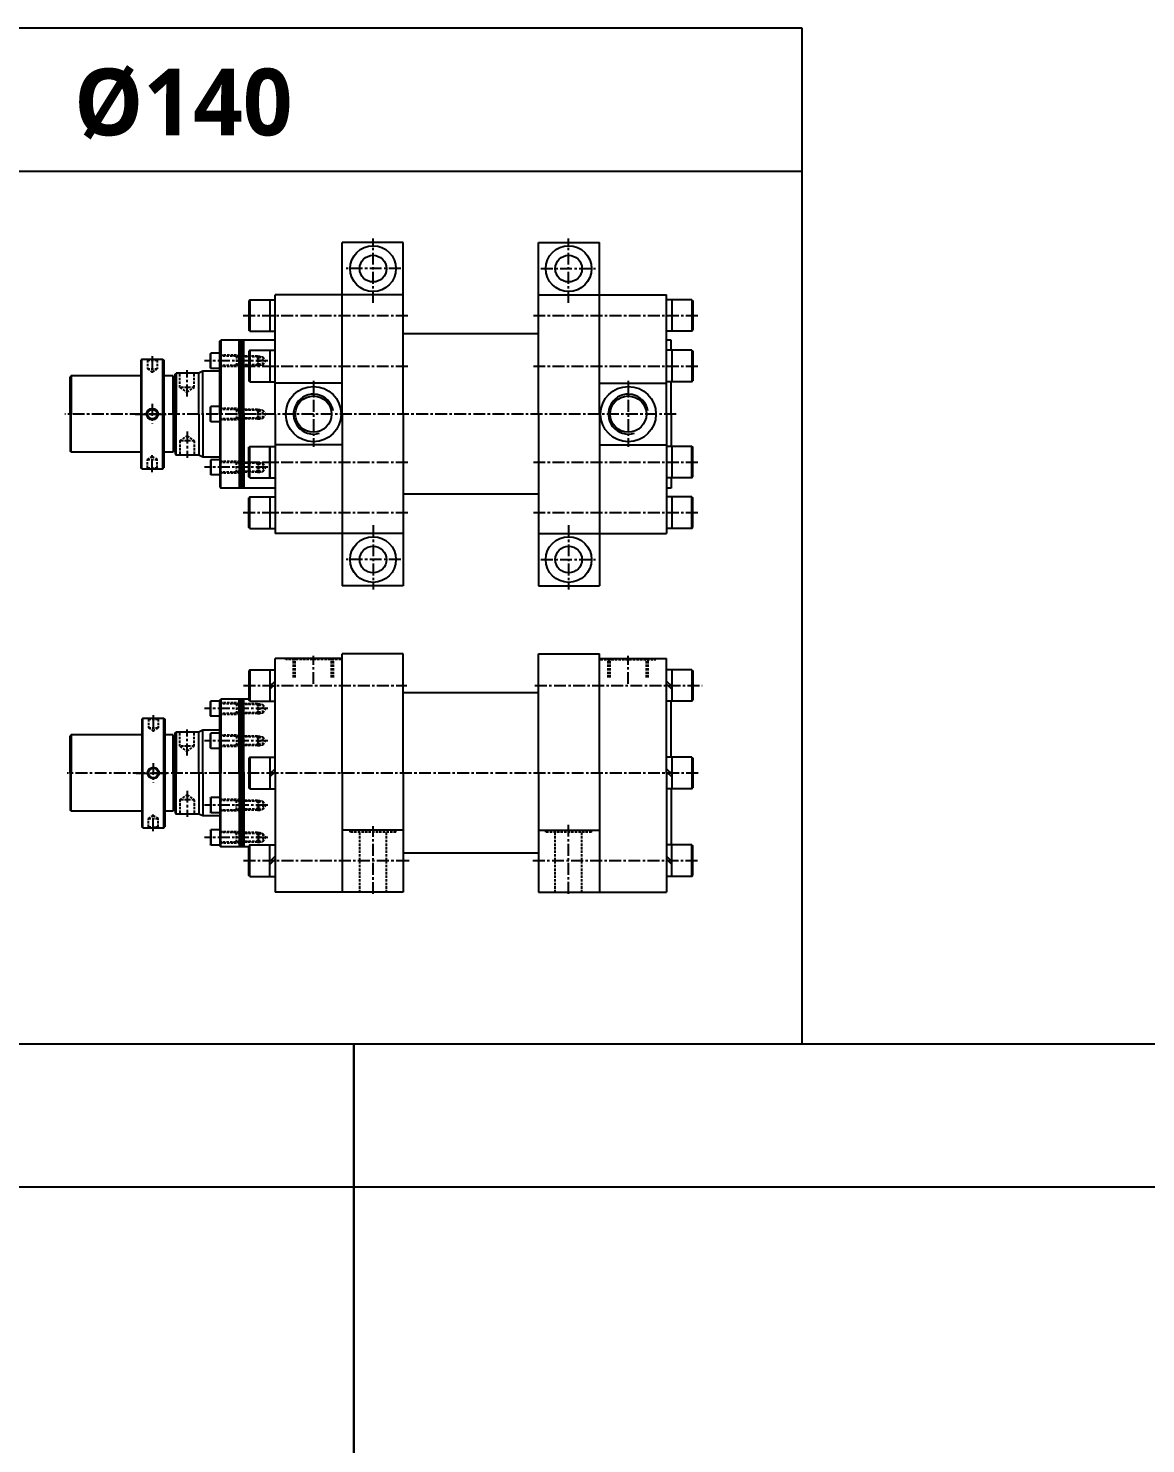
# Model space of a CAD drawing. Extents: x 0 to 8675, y 0 to 2968.
# Drawn here: x 6150 to 7321, y 1484 to 2968 of the extents above; entities that cross this region are included whole.
import ezdxf

# ---------------------------------------------------------------- set-up
doc = ezdxf.new("R2010")
doc.units = 0
doc.header["$LTSCALE"] = 5
doc.header["$MEASUREMENT"] = 0
doc.header["$PDMODE"] = 34
doc.linetypes.add('CENTERX2', pattern=[4, 2.5, -0.5, 0.5, -0.5])
doc.linetypes.add('HIDDENX2', pattern=[0.75, 0.5, -0.25])
doc.layers.get('0').update_dxf_attribs({"linetype": 'CONTINUOUS'})
doc.layers.get('Defpoints').update_dxf_attribs({"linetype": 'CONTINUOUS'})
for name, color, linetype in [('CEN', 1, 'CENTERX2'), ('HID', 2, 'HIDDENX2'), ('ML', 3, 'CONTINUOUS'), ('테두리', 7, 'CONTINUOUS')]:
    doc.layers.add(name, color=color, linetype=linetype)
doc.styles.add('문자', font='romans.shx')

msp = doc.modelspace()

# ---------------------------------------------------------------- linework, layer by layer
for p, q in [((6960.8, 2967.8), (0, 2967.8)), ((6960.8, 1902.7), (6960.8, 2967.8)), ((6960.8, 2817.8), (0, 2817.8)), ((8674.5, 1902.7), (0, 1902.7)), ((6490.6, 931.7), (6490.6, 1902.7)), ((6490.6, 1902.7), (6490.6, 0)), ((8674.5, 1752.7), (0, 1752.7))]:
    msp.add_line(p, q)
at = {"layer": 'CEN'}
for p, q in [((6510.9, 2680), (6510.9, 2747.4)), ((6715.9, 2680), (6715.9, 2747.4)), ((6539.9, 2715.8), (6482.8, 2715.8)), ((6686.9, 2715.8), (6744, 2715.8)), ((6374.7, 2666.7), (6548.7, 2666.7)), ((6678.9, 2666.7), (6852.8, 2666.7)), ((6279.5, 2624.1), (6279.5, 2604.5)), ((6400.6, 2619.2), (6334.1, 2619.2)), ((6374.7, 2613.7), (6548.3, 2613.7)), ((6678.9, 2613.7), (6852.4, 2613.7)), ((6315.9, 2581.8), (6315.9, 2609.2)), ((6448.4, 2598.1), (6448.4, 2529.1)), ((6778.4, 2598.1), (6778.4, 2529.1)), ((6279.5, 2573.9), (6279.5, 2553.6)), ((6828.5, 2563.3), (6187.8, 2563.3)), ((6261.4, 2563.3), (6296.6, 2563.3)), ((6261.4, 2563.3), (6296.6, 2563.3)), ((6315.9, 2544.9), (6315.9, 2517.5)), ((6279.5, 2502.6), (6279.5, 2522.2)), ((6374.7, 2513), (6548.3, 2513)), ((6678.9, 2513), (6852.4, 2513)), ((6400.6, 2507.5), (6334.1, 2507.5)), ((6374.7, 2460), (6548.7, 2460)), ((6678.9, 2460), (6852.8, 2460)), ((6510.9, 2446.7), (6510.9, 2386)), ((6510.9, 2446.7), (6510.9, 2379.3)), ((6715.9, 2446.7), (6715.9, 2379.3)), ((6715.9, 2446.7), (6715.9, 2386)), ((6539.9, 2410.8), (6482.8, 2410.8)), ((6686.9, 2410.8), (6744, 2410.8)), ((6448.4, 2280.4), (6448.4, 2309.9)), ((6778.4, 2280.4), (6778.4, 2309.9)), ((6375, 2278.8), (6546.4, 2278.8)), ((6680.6, 2278.8), (6855.9, 2278.8)), ((6280.5, 2247.7), (6280.5, 2228.1)), ((6400.6, 2254.5), (6334.1, 2254.5)), ((6315.9, 2205.4), (6315.9, 2232.8)), ((6400.6, 2220.7), (6334.1, 2220.7)), ((6280.5, 2197.5), (6280.5, 2177.2)), ((6851.6, 2187), (6190.1, 2187)), ((6851.6, 2187), (6190.1, 2187)), ((6262.4, 2187), (6297.6, 2187)), ((6262.4, 2187), (6297.6, 2187)), ((6315.9, 2168.5), (6315.9, 2141.1)), ((6400.6, 2153.2), (6334.1, 2153.2)), ((6280.5, 2126.2), (6280.5, 2145.8)), ((6510.9, 2060.2), (6510.9, 2131.2)), ((6715.9, 2060.3), (6715.9, 2133)), ((6400.6, 2119.5), (6334.1, 2119.5)), ((6375, 2095.2), (6546.4, 2095.2)), ((6546.4, 2095.2), (6548.7, 2095.2)), ((6678.5, 2095.2), (6853.5, 2095.2))]:
    msp.add_line(p, q, dxfattribs=at)
at = {"layer": 'Defpoints', "color": 0, "linetype": 'ByBlock'}
for p in [(6351.4, 2264.5), (6303.4, 2145), (6351.4, 2109.5)]:
    msp.add_point(p, dxfattribs=at)
at = {"layer": 'HID'}
for p, q in [((6274.5, 2619.8), (6273.5, 2620.8)), ((6274.5, 2619.8), (6284.5, 2619.8)), ((6274.5, 2619.8), (6274.5, 2610.8)), ((6284.5, 2619.8), (6285.5, 2620.8)), ((6284.5, 2619.8), (6284.5, 2610.8)), ((6375.4, 2625.2), (6351.4, 2625.2)), ((6389.7, 2624.2), (6351.4, 2624.2)), ((6389.7, 2614.2), (6351.4, 2614.2)), ((6375.4, 2613.2), (6351.4, 2613.2)), ((6367.9, 2623.4), (6366.5, 2624.2)), ((6367.9, 2614.9), (6366.5, 2614.2)), ((6367.9, 2624.2), (6367.9, 2614.2)), ((6390.4, 2623.4), (6367.9, 2623.4)), ((6390.4, 2614.9), (6367.9, 2614.9)), ((6389.7, 2624.2), (6389.7, 2614.2)), ((6390.4, 2623.4), (6389.7, 2624.2)), ((6389.7, 2624.2), (6391.9, 2624.2)), ((6390.4, 2614.9), (6389.7, 2614.2)), ((6389.7, 2614.2), (6391.9, 2614.2)), ((6390.4, 2614.9), (6390.4, 2623.4)), ((6390.4, 2623.4), (6395.4, 2623.4)), ((6390.4, 2614.9), (6395.4, 2614.9)), ((6391.9, 2624.2), (6391.9, 2614.2)), ((6391.9, 2624.2), (6393.7, 2623.4)), ((6391.9, 2614.2), (6393.7, 2614.9)), ((6395.4, 2614.9), (6395.4, 2623.4)), ((6395.4, 2623.4), (6398.4, 2619.2)), ((6395.4, 2614.9), (6398.4, 2619.2)), ((6274.5, 2610.8), (6279.5, 2607.7)), ((6274.5, 2610.8), (6284.5, 2610.8)), ((6279.5, 2607.7), (6284.5, 2610.8)), ((6308.4, 2591.3), (6308.4, 2606.3)), ((6323.4, 2591.3), (6323.4, 2606.3)), ((6308.4, 2591.3), (6315.9, 2586.2)), ((6323.4, 2591.3), (6308.4, 2591.3)), ((6315.9, 2586.2), (6323.4, 2591.3)), ((6375.4, 2569.3), (6351.4, 2569.3)), ((6389.7, 2568.3), (6351.4, 2568.3)), ((6367.9, 2567.6), (6366.5, 2568.3)), ((6367.9, 2568.3), (6367.9, 2558.3)), ((6390.4, 2567.6), (6367.9, 2567.6)), ((6389.7, 2568.3), (6389.7, 2558.3)), ((6390.4, 2567.6), (6389.7, 2568.3)), ((6389.7, 2568.3), (6391.9, 2568.3)), ((6390.4, 2559.1), (6390.4, 2567.6)), ((6390.4, 2567.6), (6395.4, 2567.6)), ((6391.9, 2568.3), (6391.9, 2558.3)), ((6391.9, 2568.3), (6393.7, 2567.6)), ((6395.4, 2567.6), (6398.4, 2563.3)), ((6395.4, 2559.1), (6395.4, 2567.6)), ((6389.7, 2558.3), (6351.4, 2558.3)), ((6375.4, 2557.3), (6351.4, 2557.3)), ((6367.9, 2559.1), (6366.5, 2558.3)), ((6390.4, 2559.1), (6367.9, 2559.1)), ((6390.4, 2559.1), (6389.7, 2558.3)), ((6389.7, 2558.3), (6391.9, 2558.3)), ((6390.4, 2559.1), (6395.4, 2559.1)), ((6391.9, 2558.3), (6393.7, 2559.1)), ((6395.4, 2559.1), (6398.4, 2563.3)), ((6308.4, 2535.3), (6315.9, 2540.5)), ((6315.9, 2540.5), (6323.4, 2535.3)), ((6323.4, 2535.3), (6308.4, 2535.3)), ((6308.4, 2535.3), (6308.4, 2520.3)), ((6323.4, 2535.3), (6323.4, 2520.3)), ((6274.5, 2515.8), (6279.5, 2519)), ((6274.5, 2506.8), (6274.5, 2515.8)), ((6274.5, 2515.8), (6284.5, 2515.8)), ((6279.5, 2519), (6284.5, 2515.8)), ((6284.5, 2506.8), (6284.5, 2515.8)), ((6375.4, 2513.5), (6351.4, 2513.5)), ((6389.7, 2512.5), (6351.4, 2512.5)), ((6367.9, 2511.8), (6366.5, 2512.5)), ((6367.9, 2502.5), (6367.9, 2512.5)), ((6390.4, 2511.8), (6367.9, 2511.8)), ((6389.7, 2502.5), (6389.7, 2512.5)), ((6390.4, 2511.8), (6389.7, 2512.5)), ((6389.7, 2512.5), (6391.9, 2512.5)), ((6390.4, 2511.8), (6390.4, 2503.3)), ((6390.4, 2511.8), (6395.4, 2511.8)), ((6391.9, 2502.5), (6391.9, 2512.5)), ((6391.9, 2512.5), (6393.7, 2511.8)), ((6395.4, 2511.8), (6395.4, 2503.3)), ((6395.4, 2511.8), (6398.4, 2507.5)), ((6274.5, 2506.8), (6273.5, 2505.8)), ((6274.5, 2506.8), (6284.5, 2506.8)), ((6284.5, 2506.8), (6285.5, 2505.8)), ((6389.7, 2502.5), (6351.4, 2502.5)), ((6375.4, 2501.5), (6351.4, 2501.5)), ((6367.9, 2503.3), (6366.5, 2502.5)), ((6390.4, 2503.3), (6367.9, 2503.3)), ((6390.4, 2503.3), (6389.7, 2502.5)), ((6389.7, 2502.5), (6391.9, 2502.5)), ((6390.4, 2503.3), (6395.4, 2503.3)), ((6391.9, 2502.5), (6393.7, 2503.3)), ((6395.4, 2503.3), (6398.4, 2507.5)), ((6419.4, 2306), (6419.4, 2307)), ((6477.4, 2306), (6419.4, 2306)), ((6427.5, 2287), (6427.5, 2306)), ((6429.4, 2287), (6429.4, 2306)), ((6467.4, 2287), (6467.4, 2306)), ((6469.4, 2287), (6469.4, 2306)), ((6477.4, 2306), (6477.4, 2307)), ((6749.4, 2306), (6749.4, 2307)), ((6749.4, 2306), (6807.4, 2306)), ((6757.5, 2287), (6757.5, 2306)), ((6759.4, 2287), (6759.4, 2306)), ((6797.4, 2287), (6797.4, 2306)), ((6799.4, 2287), (6799.4, 2306)), ((6807.4, 2306), (6807.4, 2307)), ((6375.4, 2260.5), (6351.4, 2260.5)), ((6389.7, 2259.5), (6351.4, 2259.5)), ((6367.9, 2258.7), (6366.5, 2259.5)), ((6367.9, 2259.5), (6367.9, 2249.5)), ((6390.4, 2258.7), (6367.9, 2258.7)), ((6390.4, 2258.7), (6389.7, 2259.5)), ((6389.7, 2259.5), (6389.7, 2249.5)), ((6389.7, 2259.5), (6391.9, 2259.5)), ((6390.4, 2250.2), (6390.4, 2258.7)), ((6390.4, 2258.7), (6395.4, 2258.7)), ((6391.9, 2259.5), (6391.9, 2249.5)), ((6391.9, 2259.5), (6393.7, 2258.7)), ((6395.4, 2250.2), (6395.4, 2258.7)), ((6395.4, 2258.7), (6398.4, 2254.5)), ((6275.5, 2243.5), (6274.5, 2244.5)), ((6275.5, 2243.5), (6275.5, 2234.5)), ((6275.5, 2243.5), (6285.5, 2243.5)), ((6285.5, 2243.5), (6286.5, 2244.5)), ((6285.5, 2243.5), (6285.5, 2234.5)), ((6389.7, 2249.5), (6351.4, 2249.5)), ((6375.4, 2248.5), (6351.4, 2248.5)), ((6367.9, 2250.2), (6366.5, 2249.5)), ((6390.4, 2250.2), (6367.9, 2250.2)), ((6390.4, 2250.2), (6389.7, 2249.5)), ((6389.7, 2249.5), (6391.9, 2249.5)), ((6390.4, 2250.2), (6395.4, 2250.2)), ((6391.9, 2249.5), (6393.7, 2250.2)), ((6395.4, 2250.2), (6398.4, 2254.5)), ((6275.5, 2234.5), (6285.5, 2234.5)), ((6275.5, 2234.5), (6280.5, 2231.3)), ((6280.5, 2231.3), (6285.5, 2234.5)), ((6308.4, 2215), (6308.4, 2230)), ((6323.4, 2215), (6323.4, 2230)), ((6375.4, 2226.7), (6351.4, 2226.7)), ((6323.4, 2215), (6308.4, 2215)), ((6308.4, 2215), (6315.9, 2209.8)), ((6315.9, 2209.8), (6323.4, 2215)), ((6389.7, 2225.7), (6351.4, 2225.7)), ((6389.7, 2215.7), (6351.4, 2215.7)), ((6375.4, 2214.7), (6351.4, 2214.7)), ((6367.9, 2225), (6366.5, 2225.7)), ((6367.9, 2216.5), (6366.5, 2215.7)), ((6367.9, 2225.7), (6367.9, 2215.7)), ((6390.4, 2225), (6367.9, 2225)), ((6390.4, 2216.5), (6367.9, 2216.5)), ((6389.7, 2225.7), (6389.7, 2215.7)), ((6389.7, 2225.7), (6391.9, 2225.7)), ((6390.4, 2225), (6389.7, 2225.7)), ((6390.4, 2216.5), (6389.7, 2215.7)), ((6389.7, 2215.7), (6391.9, 2215.7)), ((6390.4, 2216.5), (6390.4, 2225)), ((6390.4, 2225), (6395.4, 2225)), ((6390.4, 2216.5), (6395.4, 2216.5)), ((6391.9, 2225.7), (6391.9, 2215.7)), ((6391.9, 2225.7), (6393.7, 2225)), ((6391.9, 2215.7), (6393.7, 2216.5)), ((6395.4, 2216.5), (6395.4, 2225)), ((6395.4, 2225), (6398.4, 2220.7)), ((6395.4, 2216.5), (6398.4, 2220.7)), ((6308.4, 2159), (6315.9, 2164.1)), ((6323.4, 2159), (6308.4, 2159)), ((6308.4, 2159), (6308.4, 2144)), ((6315.9, 2164.1), (6323.4, 2159)), ((6323.4, 2159), (6323.4, 2144)), ((6375.4, 2159.2), (6351.4, 2159.2)), ((6389.7, 2158.2), (6351.4, 2158.2)), ((6367.9, 2157.5), (6366.5, 2158.2)), ((6367.9, 2148.2), (6367.9, 2158.2)), ((6390.4, 2157.5), (6367.9, 2157.5)), ((6389.7, 2148.2), (6389.7, 2158.2)), ((6389.7, 2158.2), (6391.9, 2158.2)), ((6390.4, 2157.5), (6389.7, 2158.2)), ((6390.4, 2157.5), (6390.4, 2149)), ((6390.4, 2157.5), (6395.4, 2157.5)), ((6391.9, 2148.2), (6391.9, 2158.2)), ((6391.9, 2158.2), (6393.7, 2157.5)), ((6395.4, 2157.5), (6395.4, 2149)), ((6395.4, 2157.5), (6398.4, 2153.2)), ((6395.4, 2149), (6398.4, 2153.2)), ((6275.5, 2139.5), (6280.5, 2142.6)), ((6275.5, 2130.5), (6275.5, 2139.5)), ((6275.5, 2139.5), (6285.5, 2139.5)), ((6280.5, 2142.6), (6285.5, 2139.5)), ((6285.5, 2130.5), (6285.5, 2139.5)), ((6389.7, 2148.2), (6351.4, 2148.2)), ((6375.4, 2147.2), (6351.4, 2147.2)), ((6367.9, 2149), (6366.5, 2148.2)), ((6390.4, 2149), (6367.9, 2149)), ((6390.4, 2149), (6389.7, 2148.2)), ((6389.7, 2148.2), (6391.9, 2148.2)), ((6390.4, 2149), (6395.4, 2149)), ((6391.9, 2148.2), (6393.7, 2149)), ((6275.5, 2130.5), (6274.5, 2129.5)), ((6275.5, 2130.5), (6285.5, 2130.5)), ((6285.5, 2130.5), (6286.5, 2129.5)), ((6375.4, 2125.5), (6351.4, 2125.5)), ((6389.7, 2124.5), (6351.4, 2124.5)), ((6367.9, 2123.7), (6366.5, 2124.5)), ((6367.9, 2114.5), (6367.9, 2124.5)), ((6390.4, 2123.7), (6367.9, 2123.7)), ((6389.7, 2114.5), (6389.7, 2124.5)), ((6389.7, 2124.5), (6391.9, 2124.5)), ((6390.4, 2123.7), (6389.7, 2124.5)), ((6390.4, 2123.7), (6390.4, 2115.2)), ((6390.4, 2123.7), (6395.4, 2123.7)), ((6391.9, 2114.5), (6391.9, 2124.5)), ((6391.9, 2124.5), (6393.7, 2123.7)), ((6395.4, 2123.7), (6395.4, 2115.2)), ((6395.4, 2123.7), (6398.4, 2119.5)), ((6486.9, 2125), (6486.9, 2127)), ((6534.9, 2125), (6486.9, 2125)), ((6496.9, 2062), (6496.9, 2125)), ((6524.9, 2062), (6524.9, 2125)), ((6534.9, 2125), (6534.9, 2127)), ((6691.9, 2125), (6691.9, 2127)), ((6739.9, 2125), (6691.9, 2125)), ((6701.9, 2062), (6701.9, 2125)), ((6729.9, 2062), (6729.9, 2125)), ((6739.9, 2125), (6739.9, 2127)), ((6389.7, 2114.5), (6351.4, 2114.5)), ((6375.4, 2113.5), (6351.4, 2113.5)), ((6367.9, 2115.2), (6366.5, 2114.5)), ((6390.4, 2115.2), (6367.9, 2115.2)), ((6390.4, 2115.2), (6389.7, 2114.5)), ((6389.7, 2114.5), (6391.9, 2114.5)), ((6390.4, 2115.2), (6395.4, 2115.2)), ((6391.9, 2114.5), (6393.7, 2115.2)), ((6395.4, 2115.2), (6398.4, 2119.5))]:
    msp.add_line(p, q, dxfattribs=at)
at = {"layer": 'ML'}
for p, q in [((6478.4, 2563.3), (6478.4, 2743.3)), ((6542.4, 2743.3), (6478.4, 2743.3)), ((6542.4, 2563.3), (6542.4, 2743.3)), ((6684.4, 2743.3), (6748.4, 2743.3)), ((6684.4, 2563.3), (6684.4, 2743.3)), ((6748.4, 2563.3), (6748.4, 2743.3)), ((6408.4, 2563.3), (6408.4, 2688.3)), ((6542.4, 2688.3), (6408.4, 2688.3)), ((6408.4, 2630.2), (6408.4, 2688.3)), ((6542.4, 2688.3), (6452, 2688.3)), ((6478.4, 2563.3), (6478.4, 2686.3)), ((6542.4, 2563.3), (6542.4, 2688.3)), ((6684.4, 2563.3), (6684.4, 2688.3)), ((6684.4, 2688.3), (6818.4, 2688.3)), ((6684.4, 2563.3), (6684.4, 2688.3)), ((6748.4, 2563.3), (6748.4, 2688.3)), ((6748.4, 2563.3), (6748.4, 2686.3)), ((6748.4, 2563.3), (6748.4, 2686.3)), ((6748.4, 2563.3), (6748.4, 2686.3)), ((6818.4, 2630.2), (6818.4, 2688.3)), ((6381.8, 2683.2), (6380.8, 2682.2)), ((6380.8, 2682.2), (6380.8, 2651.2)), ((6381.8, 2683.2), (6408.4, 2683.2)), ((6381.8, 2683.2), (6381.8, 2650.2)), ((6402.8, 2683.2), (6402.8, 2650.2)), ((6408.4, 2563.3), (6408.4, 2683.3)), ((6818.4, 2563.3), (6818.4, 2683.3)), ((6845, 2683.2), (6818.4, 2683.2)), ((6824, 2683.2), (6824, 2650.2)), ((6845, 2683.2), (6845, 2650.2)), ((6845, 2683.2), (6846, 2682.2)), ((6846, 2682.2), (6846, 2651.2)), ((6381.8, 2650.2), (6380.8, 2651.2)), ((6381.8, 2650.2), (6408.4, 2650.2)), ((6684.4, 2647.3), (6542.4, 2647.3)), ((6845, 2650.2), (6818.4, 2650.2)), ((6845, 2650.2), (6846, 2651.2)), ((6341, 2627.2), (6340.4, 2626.6)), ((6340.4, 2611.8), (6340.4, 2626.6)), ((6341, 2611.2), (6341, 2627.2)), ((6350.4, 2627.2), (6341, 2627.2)), ((6350.4, 2639.8), (6351.4, 2640.8)), ((6350.4, 2563.3), (6350.4, 2639.8)), ((6351.4, 2640.8), (6351.4, 2563.3)), ((6408.4, 2640.8), (6351.4, 2640.8)), ((6370.4, 2563.3), (6370.4, 2640.8)), ((6372.1, 2563.3), (6372.1, 2640.8)), ((6373.7, 2563.3), (6373.7, 2640.8)), ((6375.4, 2563.3), (6375.4, 2640.8)), ((6381.8, 2630.2), (6380.8, 2629.2)), ((6380.8, 2629.2), (6380.8, 2598.2)), ((6381.8, 2630.2), (6408.4, 2630.2)), ((6381.8, 2630.2), (6381.8, 2597.2)), ((6402.8, 2630.2), (6402.8, 2597.2)), ((6823.4, 2640.8), (6818.4, 2640.8)), ((6845, 2630.2), (6818.4, 2630.2)), ((6823.4, 2630.2), (6823.4, 2640.8)), ((6824, 2630.2), (6824, 2597.2)), ((6845, 2630.2), (6845, 2597.2)), ((6845, 2630.2), (6846, 2629.2)), ((6846, 2629.2), (6846, 2598.2)), ((6268.5, 2620.8), (6267.5, 2619.8)), ((6267.5, 2619.8), (6267.5, 2506.8)), ((6268.5, 2620.8), (6290.5, 2620.8)), ((6268.5, 2505.8), (6268.5, 2620.8)), ((6290.5, 2505.8), (6290.5, 2620.8)), ((6290.5, 2620.8), (6291.5, 2619.8)), ((6291.5, 2619.8), (6291.5, 2506.8)), ((6340.4, 2611.8), (6341, 2611.2)), ((6194.4, 2603.3), (6193.4, 2602.3)), ((6193.4, 2563.3), (6193.4, 2602.3)), ((6194.4, 2603.3), (6194.4, 2563.3)), ((6267.5, 2603.3), (6194.4, 2603.3)), ((6301.4, 2603.3), (6291.5, 2603.3)), ((6291.5, 2603.3), (6291.5, 2523.3)), ((6301.4, 2563.3), (6301.4, 2603.3)), ((6303.4, 2602.1), (6301.4, 2602.1)), ((6303.4, 2605.3), (6304.4, 2606.3)), ((6303.4, 2563.3), (6303.4, 2605.3)), ((6304.4, 2606.3), (6304.4, 2563.3)), ((6328.4, 2606.3), (6304.4, 2606.3)), ((6332.4, 2608.3), (6328.4, 2606.3)), ((6328.4, 2563.3), (6328.4, 2606.3)), ((6332.4, 2563.3), (6332.4, 2608.3)), ((6350.4, 2608.3), (6332.4, 2608.3)), ((6350.4, 2611.2), (6341, 2611.2)), ((6381.8, 2597.2), (6380.8, 2598.2)), ((6381.8, 2597.2), (6408.4, 2597.2)), ((6408.4, 2563.3), (6408.4, 2597.2)), ((6818.4, 2563.3), (6818.4, 2597.2)), ((6845, 2597.2), (6818.4, 2597.2)), ((6823.4, 2563.3), (6823.4, 2597.2)), ((6845, 2597.2), (6846, 2598.2)), ((6478.4, 2595.7), (6408.4, 2595.7)), ((6748.4, 2595.7), (6818.4, 2595.7)), ((6341, 2571.3), (6340.4, 2570.7)), ((6340.4, 2555.9), (6340.4, 2570.7)), ((6341, 2555.3), (6341, 2571.3)), ((6350.4, 2571.3), (6341, 2571.3)), ((6193.4, 2563.3), (6193.4, 2524.3)), ((6194.4, 2523.3), (6194.4, 2563.3)), ((6301.4, 2563.3), (6301.4, 2523.3)), ((6303.4, 2563.3), (6303.4, 2521.3)), ((6304.4, 2520.3), (6304.4, 2563.3)), ((6328.4, 2563.3), (6328.4, 2520.3)), ((6332.4, 2563.3), (6332.4, 2518.3)), ((6340.4, 2555.9), (6341, 2555.3)), ((6350.4, 2555.3), (6341, 2555.3)), ((6350.4, 2563.3), (6350.4, 2486.8)), ((6351.4, 2485.8), (6351.4, 2563.3)), ((6370.4, 2563.3), (6370.4, 2485.8)), ((6372.1, 2563.3), (6372.1, 2485.8)), ((6373.7, 2563.3), (6373.7, 2485.8)), ((6375.4, 2563.3), (6375.4, 2485.8)), ((6408.4, 2563.3), (6408.4, 2438.3)), ((6408.4, 2563.3), (6408.4, 2438.3)), ((6408.4, 2563.3), (6408.4, 2438.3)), ((6478.4, 2563.3), (6478.4, 2438.3)), ((6478.4, 2563.3), (6478.4, 2383.3)), ((6542.4, 2563.3), (6542.4, 2438.3)), ((6542.4, 2563.3), (6542.4, 2383.3)), ((6684.4, 2563.3), (6684.4, 2438.3)), ((6684.4, 2563.3), (6684.4, 2383.3)), ((6684.4, 2563.3), (6684.4, 2438.3)), ((6748.4, 2563.3), (6748.4, 2440.4)), ((6748.4, 2563.3), (6748.4, 2438.3)), ((6748.4, 2563.3), (6748.4, 2440.4)), ((6748.4, 2563.3), (6748.4, 2383.3)), ((6748.4, 2563.3), (6748.4, 2438.3)), ((6818.4, 2563.3), (6818.4, 2438.3)), ((6818.4, 2563.3), (6818.4, 2438.3)), ((6823.4, 2563.3), (6823.4, 2529.5)), ((6194.4, 2523.3), (6193.4, 2524.3)), ((6267.5, 2523.3), (6194.4, 2523.3)), ((6301.4, 2523.3), (6291.5, 2523.3)), ((6303.4, 2524.6), (6301.4, 2524.6)), ((6381.8, 2529.5), (6380.8, 2528.5)), ((6380.8, 2497.5), (6380.8, 2528.5)), ((6380.8, 2497.5), (6380.8, 2528.5)), ((6381.8, 2529.5), (6408.4, 2529.5)), ((6381.8, 2496.5), (6381.8, 2529.5)), ((6381.8, 2496.5), (6381.8, 2529.5)), ((6381.8, 2529.5), (6408.4, 2529.5)), ((6402.8, 2529.5), (6402.8, 2496.5)), ((6402.8, 2496.5), (6402.8, 2529.5)), ((6478.4, 2531), (6408.4, 2531)), ((6748.4, 2531), (6818.4, 2531)), ((6845, 2529.5), (6818.4, 2529.5)), ((6824, 2529.5), (6824, 2496.5)), ((6845, 2496.5), (6845, 2529.5)), ((6845, 2529.5), (6846, 2528.5)), ((6846, 2497.5), (6846, 2528.5)), ((6303.4, 2521.3), (6304.4, 2520.3)), ((6328.4, 2520.3), (6304.4, 2520.3)), ((6332.4, 2518.3), (6328.4, 2520.3)), ((6350.4, 2518.3), (6332.4, 2518.3)), ((6350.4, 2518.3), (6332.4, 2518.3)), ((6340.4, 2514.9), (6341, 2515.5)), ((6340.4, 2514.9), (6340.4, 2500.1)), ((6350.4, 2515.5), (6341, 2515.5)), ((6341, 2515.5), (6341, 2499.5)), ((6268.5, 2505.8), (6267.5, 2506.8)), ((6268.5, 2505.8), (6290.5, 2505.8)), ((6290.5, 2505.8), (6291.5, 2506.8)), ((6341, 2499.5), (6340.4, 2500.1)), ((6350.4, 2499.5), (6341, 2499.5)), ((6381.8, 2496.5), (6380.8, 2497.5)), ((6381.8, 2496.5), (6408.4, 2496.5)), ((6381.8, 2496.5), (6408.4, 2496.5)), ((6845, 2496.5), (6818.4, 2496.5)), ((6823.4, 2496.5), (6823.4, 2485.8)), ((6845, 2496.5), (6846, 2497.5)), ((6350.4, 2486.8), (6351.4, 2485.8)), ((6408.4, 2485.8), (6351.4, 2485.8)), ((6684.4, 2479.3), (6542.4, 2479.3)), ((6823.4, 2485.8), (6818.4, 2485.8)), ((6381.8, 2476.5), (6380.8, 2475.5)), ((6380.8, 2444.5), (6380.8, 2475.5)), ((6381.8, 2443.5), (6381.8, 2476.5)), ((6381.8, 2476.5), (6408.4, 2476.5)), ((6402.8, 2476.5), (6402.8, 2443.5)), ((6845, 2476.5), (6818.4, 2476.5)), ((6824, 2476.5), (6824, 2443.5)), ((6845, 2443.5), (6845, 2476.5)), ((6845, 2476.5), (6846, 2475.5)), ((6846, 2444.5), (6846, 2475.5)), ((6381.8, 2443.5), (6380.8, 2444.5)), ((6381.8, 2443.5), (6408.4, 2443.5)), ((6542.4, 2438.3), (6408.4, 2438.3)), ((6542.4, 2438.3), (6452, 2438.3)), ((6684.4, 2438.3), (6818.4, 2438.3)), ((6845, 2443.5), (6818.4, 2443.5)), ((6845, 2443.5), (6846, 2444.5)), ((6542.4, 2383.3), (6478.4, 2383.3)), ((6684.4, 2383.3), (6748.4, 2383.3)), ((6408.4, 2187), (6408.4, 2307)), ((6478.4, 2307), (6408.4, 2307)), ((6478.4, 2187), (6478.4, 2312)), ((6542.4, 2312), (6478.4, 2312)), ((6478.4, 2187), (6478.4, 2309.9)), ((6542.4, 2187), (6542.4, 2312)), ((6542.4, 2187), (6542.4, 2312)), ((6684.4, 2312), (6748.4, 2312)), ((6684.4, 2187), (6684.4, 2312)), ((6748.4, 2187), (6748.4, 2312)), ((6748.4, 2187), (6748.4, 2309.9)), ((6748.4, 2187), (6748.4, 2309.9)), ((6748.4, 2307), (6818.4, 2307)), ((6818.4, 2187), (6818.4, 2307)), ((6818.4, 2187), (6818.4, 2307)), ((6381.8, 2295.3), (6380.8, 2294.3)), ((6380.8, 2294.3), (6380.8, 2263.3)), ((6381.8, 2295.3), (6381.8, 2262.3)), ((6381.8, 2295.3), (6408.4, 2295.3)), ((6402.8, 2295.3), (6402.8, 2262.3)), ((6845, 2295.3), (6818.4, 2295.3)), ((6824, 2295.3), (6824, 2262.3)), ((6845, 2295.3), (6845, 2262.3)), ((6845, 2295.3), (6846, 2294.3)), ((6846, 2294.3), (6846, 2263.3)), ((6408.4, 2283.3), (6402.8, 2277.9)), ((6408.4, 2280.2), (6402.8, 2274.8)), ((6684.4, 2271), (6542.4, 2271)), ((6818.4, 2283.3), (6824, 2277.9)), ((6818.4, 2280.2), (6824, 2274.8)), ((6341, 2262.5), (6340.4, 2261.9)), ((6340.4, 2247.1), (6340.4, 2261.9)), ((6350.4, 2262.5), (6341, 2262.5)), ((6341, 2246.5), (6341, 2262.5)), ((6350.4, 2263.5), (6351.4, 2264.5)), ((6350.4, 2187), (6350.4, 2263.5)), ((6380.8, 2264.5), (6351.4, 2264.5)), ((6351.4, 2264.5), (6351.4, 2187)), ((6370.4, 2187), (6370.4, 2264.5)), ((6372.1, 2187), (6372.1, 2264.5)), ((6373.7, 2187), (6373.7, 2264.5)), ((6375.4, 2187), (6375.4, 2264.5)), ((6381.8, 2262.3), (6380.8, 2263.3)), ((6381.8, 2262.3), (6408.4, 2262.3)), ((6845, 2262.3), (6818.4, 2262.3)), ((6823.4, 2203.5), (6823.4, 2262.3)), ((6845, 2262.3), (6846, 2263.3)), ((6269.5, 2244.5), (6268.5, 2243.5)), ((6268.5, 2243.5), (6268.5, 2130.5)), ((6269.5, 2129.5), (6269.5, 2244.5)), ((6269.5, 2244.5), (6291.5, 2244.5)), ((6291.5, 2129.5), (6291.5, 2244.5)), ((6291.5, 2244.5), (6292.5, 2243.5)), ((6292.5, 2243.5), (6292.5, 2130.5)), ((6340.4, 2247.1), (6341, 2246.5)), ((6350.4, 2246.5), (6341, 2246.5)), ((6194.4, 2227), (6193.4, 2226)), ((6193.4, 2187), (6193.4, 2226)), ((6194.4, 2227), (6194.4, 2187)), ((6268.5, 2227), (6194.4, 2227)), ((6301.4, 2227), (6292.5, 2227)), ((6292.5, 2227), (6292.5, 2147)), ((6301.4, 2187), (6301.4, 2227)), ((6303.4, 2229), (6304.4, 2230)), ((6303.4, 2187), (6303.4, 2229)), ((6328.4, 2230), (6304.4, 2230)), ((6304.4, 2230), (6304.4, 2187)), ((6332.4, 2232), (6328.4, 2230)), ((6328.4, 2187), (6328.4, 2230)), ((6350.4, 2232), (6332.4, 2232)), ((6332.4, 2187), (6332.4, 2232)), ((6341, 2228.7), (6340.4, 2228.1)), ((6340.4, 2213.3), (6340.4, 2228.1)), ((6341, 2212.7), (6341, 2228.7)), ((6350.4, 2228.7), (6341, 2228.7)), ((6303.4, 2225.7), (6301.4, 2225.7)), ((6340.4, 2213.3), (6341, 2212.7)), ((6350.4, 2212.7), (6341, 2212.7)), ((6381.8, 2203.5), (6380.8, 2202.5)), ((6380.8, 2202.5), (6380.8, 2171.5)), ((6381.8, 2203.5), (6408.4, 2203.5)), ((6381.8, 2203.5), (6381.8, 2170.5)), ((6402.8, 2203.5), (6402.8, 2170.5)), ((6845, 2203.5), (6818.4, 2203.5)), ((6824, 2203.5), (6824, 2170.5)), ((6845, 2203.5), (6845, 2170.5)), ((6845, 2203.5), (6846, 2202.5)), ((6846, 2202.5), (6846, 2171.5)), ((6193.4, 2187), (6193.4, 2148)), ((6194.4, 2147), (6194.4, 2187)), ((6301.4, 2187), (6301.4, 2147)), ((6303.4, 2187), (6303.4, 2145)), ((6304.4, 2144), (6304.4, 2187)), ((6328.4, 2187), (6328.4, 2144)), ((6332.4, 2187), (6332.4, 2142)), ((6350.4, 2187), (6350.4, 2110.5)), ((6351.4, 2109.5), (6351.4, 2187)), ((6370.4, 2187), (6370.4, 2109.5)), ((6372.1, 2187), (6372.1, 2109.5)), ((6373.7, 2187), (6373.7, 2109.5)), ((6375.4, 2187), (6375.4, 2109.5)), ((6408.4, 2191.5), (6402.8, 2186.2)), ((6408.4, 2188.4), (6402.8, 2183)), ((6408.4, 2187), (6408.4, 2062)), ((6478.4, 2187), (6478.4, 2064)), ((6478.4, 2187), (6478.4, 2062)), ((6542.4, 2187), (6542.4, 2062)), ((6542.4, 2187), (6542.4, 2062)), ((6684.4, 2187), (6684.4, 2062)), ((6748.4, 2187), (6748.4, 2064)), ((6748.4, 2187), (6748.4, 2062)), ((6748.4, 2187), (6748.4, 2064)), ((6818.4, 2191.5), (6824, 2186.2)), ((6818.4, 2188.4), (6824, 2183)), ((6818.4, 2187), (6818.4, 2062)), ((6818.4, 2187), (6818.4, 2062)), ((6381.8, 2170.5), (6380.8, 2171.5)), ((6381.8, 2170.5), (6408.4, 2170.5)), ((6845, 2170.5), (6818.4, 2170.5)), ((6823.4, 2170.5), (6823.4, 2111.7)), ((6845, 2170.5), (6846, 2171.5)), ((6340.4, 2160.6), (6341, 2161.2)), ((6340.4, 2160.6), (6340.4, 2145.8)), ((6341, 2161.2), (6341, 2145.2)), ((6350.4, 2161.2), (6341, 2161.2)), ((6194.4, 2147), (6193.4, 2148)), ((6268.5, 2147), (6194.4, 2147)), ((6301.4, 2147), (6292.5, 2147)), ((6303.4, 2148.2), (6301.4, 2148.2)), ((6303.4, 2145), (6304.4, 2144)), ((6328.4, 2144), (6304.4, 2144)), ((6332.4, 2142), (6328.4, 2144)), ((6350.4, 2142), (6332.4, 2142)), ((6341, 2145.2), (6340.4, 2145.8)), ((6350.4, 2145.2), (6341, 2145.2)), ((6269.5, 2129.5), (6268.5, 2130.5)), ((6269.5, 2129.5), (6291.5, 2129.5)), ((6291.5, 2129.5), (6292.5, 2130.5)), ((6340.4, 2126.9), (6341, 2127.5)), ((6340.4, 2126.9), (6340.4, 2112.1)), ((6341, 2127.5), (6341, 2111.5)), ((6350.4, 2127.5), (6341, 2127.5)), ((6542.4, 2127), (6478.4, 2127)), ((6684.4, 2127), (6748.4, 2127)), ((6341, 2111.5), (6340.4, 2112.1)), ((6350.4, 2111.5), (6341, 2111.5)), ((6350.4, 2110.5), (6351.4, 2109.5)), ((6380.8, 2109.5), (6351.4, 2109.5)), ((6381.8, 2111.7), (6380.8, 2110.7)), ((6380.8, 2079.7), (6380.8, 2110.7)), ((6381.8, 2078.7), (6381.8, 2111.7)), ((6381.8, 2111.7), (6408.4, 2111.7)), ((6402.8, 2078.7), (6402.8, 2111.7)), ((6845, 2111.7), (6818.4, 2111.7)), ((6824, 2078.7), (6824, 2111.7)), ((6845, 2078.7), (6845, 2111.7)), ((6845, 2111.7), (6846, 2110.7)), ((6846, 2079.7), (6846, 2110.7)), ((6408.4, 2099.7), (6402.8, 2094.4)), ((6408.4, 2096.6), (6402.8, 2091.2)), ((6684.4, 2103), (6542.4, 2103)), ((6818.4, 2099.7), (6824, 2094.4)), ((6818.4, 2096.6), (6824, 2091.2)), ((6381.8, 2078.7), (6380.8, 2079.7)), ((6381.8, 2078.7), (6408.4, 2078.7)), ((6845, 2078.7), (6818.4, 2078.7)), ((6845, 2078.7), (6846, 2079.7)), ((6542.4, 2062), (6408.4, 2062)), ((6684.4, 2062), (6818.4, 2062))]:
    msp.add_line(p, q, dxfattribs=at)
for centre, radius in [((6510.9, 2715.8), 24), ((6715.9, 2715.8), 24), ((6510.9, 2715.8), 14), ((6715.9, 2715.8), 14), ((6448.4, 2563.3), 29), ((6448.4, 2563.3), 19), ((6778.4, 2563.3), 29), ((6778.4, 2563.3), 19), ((6279.5, 2563.3), 6), ((6279.5, 2563.3), 5), ((6279.5, 2563.3), 5), ((6510.9, 2410.8), 24), ((6715.9, 2410.8), 24), ((6510.9, 2410.8), 14), ((6715.9, 2410.8), 14), ((6280.5, 2187), 6), ((6280.5, 2187), 5), ((6280.5, 2187), 5)]:
    msp.add_circle(centre, radius, dxfattribs=at)
at = {"layer": '테두리'}
for centre in [(6448.4, 2563.3), (6778.4, 2563.3)]:
    msp.add_arc(centre, 20.9, 9.4388, 287.899, dxfattribs=at)

# ---------------------------------------------------------------- texts
at = {"insert": (6197.5, 2925.5), "char_height": 70, "attachment_point": 1, "style": '문자'}
msp.add_mtext_dynamic_manual_height_columns('{\\fMalgun Gothic|b1|i0|c129|p50;%%C140}', width=124.533, gutter_width=16, heights=[-75.6], dxfattribs=at)

doc.saveas('drawing.dxf')
